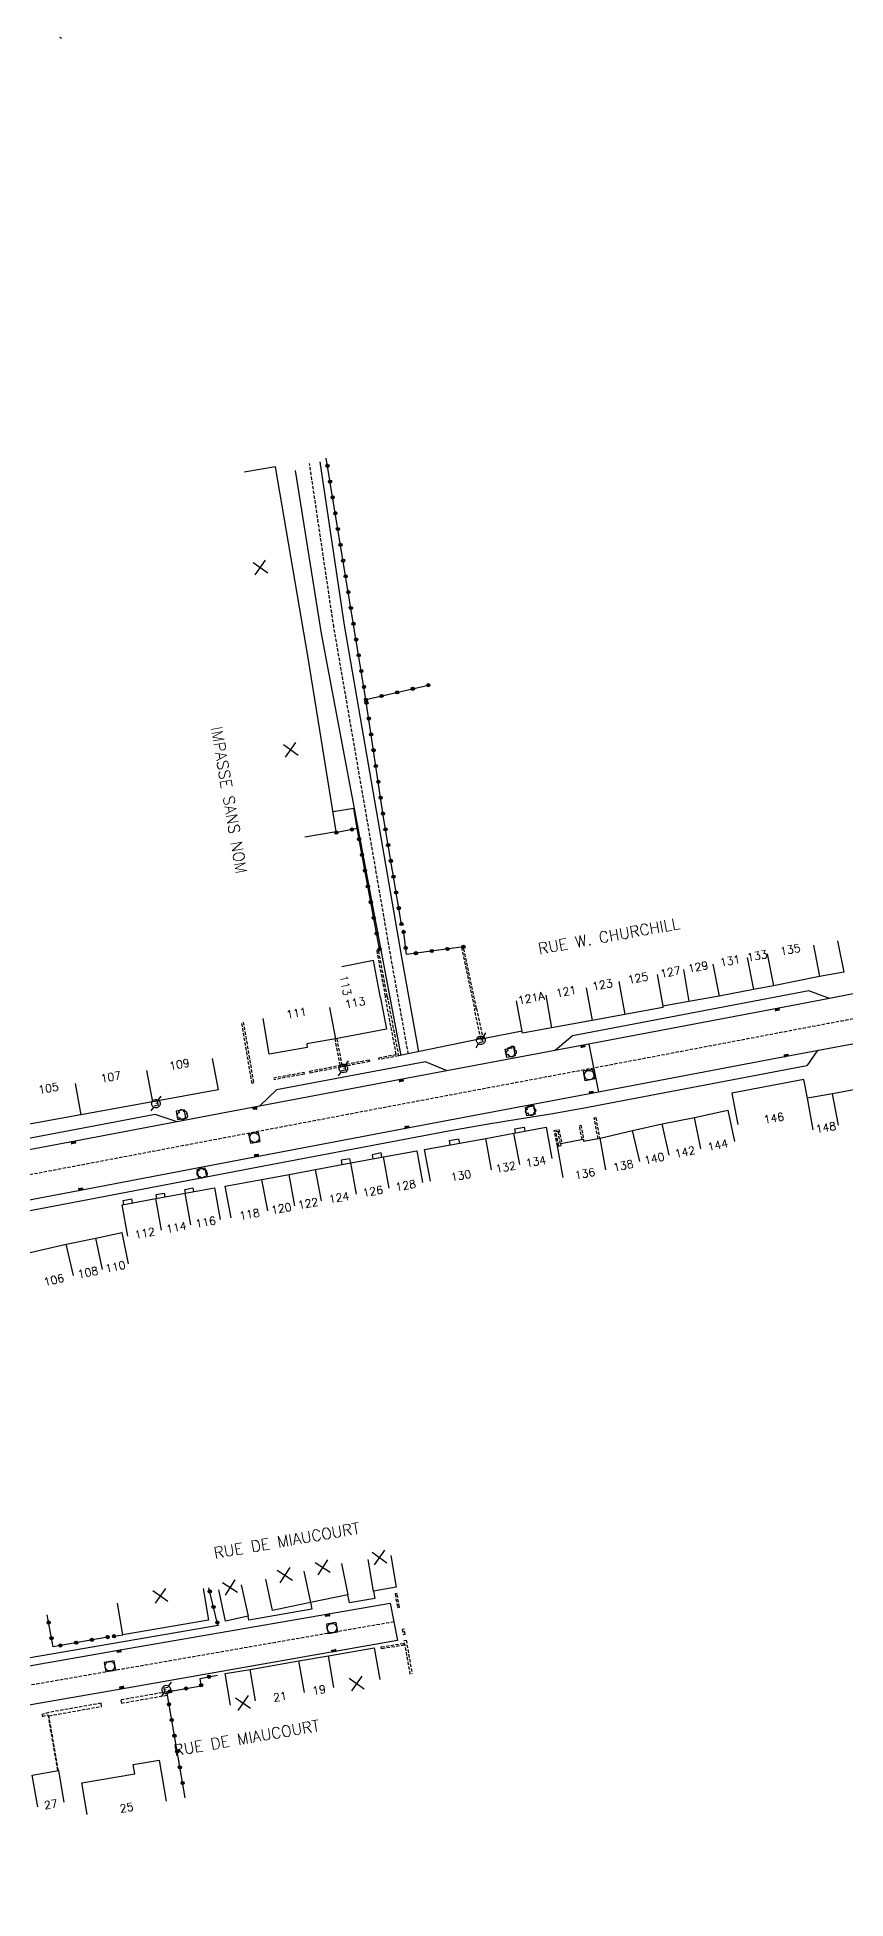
# Model space of a CAD drawing. Header units: millimetres. Extents: x 151000 to 152000, y 127000 to 128000.
# Drawn here: x 151190 to 151316.4, y 127709.2 to 128000 of the extents above; entities that cross this region are included whole.
import ezdxf
from ezdxf.enums import TextEntityAlignment as Align

# ---------------------------------------------------------------- set-up
doc = ezdxf.new("R2010")
doc.units = ezdxf.units.MM
doc.linetypes.add('DASHED', pattern=[0.75, 0.5, -0.25])
doc.layers.get('0').update_dxf_attribs({"linetype": 'CONTINUOUS'})
for name, color, linetype in [('W0001', 6, 'DASHED'), ('W0008', 7, 'CONTINUOUS'), ('W0100', 7, 'CONTINUOUS'), ('W0112', 1, 'DASHED'), ('W0300', 7, 'CONTINUOUS'), ('W0322', 7, 'CONTINUOUS'), ('W0334', 7, 'CONTINUOUS'), ('W0400', 7, 'CONTINUOUS'), ('W0420', 7, 'CONTINUOUS'), ('W0471', 7, 'CONTINUOUS'), ('W0989', 7, 'CONTINUOUS'), ('W0991', 7, 'CONTINUOUS'), ('W1102', 7, 'CONTINUOUS')]:
    doc.layers.add(name, color=color, linetype=linetype)
doc.styles.get("Standard").update_dxf_attribs({"font": 'romans.shx', "width": 0.85})

# ---------------------------------------------------------------- blocks, each defined once
blk = doc.blocks.new('t991o')
at = {"color": 0, "linetype": 'Continuous'}
for p, q in [((-1, 1), (1, -1)), ((-1, -1), (1, 1))]:
    blk.add_line(p, q, dxfattribs=at)
blk = doc.blocks.new('t322o')
at = {"color": 0, "linetype": 'Continuous'}
for radius in [0.25, 0.15]:
    blk.add_circle((0, 0), radius, dxfattribs=at)
blk = doc.blocks.new('T400')
for p, q in [((-0.15, 0.3), (0.15, 0.3)), ((-0.15, -0.25), (-0.15, 0.3)), ((-0.15, 0.15), (0.15, 0.15)), ((-0.15, 0), (0.15, 0)), ((0.15, 0.3), (0.15, -0.25)), ((-0.15, -0.15), (0.15, -0.15)), ((-0.15, -0.25), (-0.15, -0.3)), ((-0.15, -0.3), (0.15, -0.3)), ((0.15, -0.3), (0.15, -0.25))]:
    blk.add_line(p, q)
blk = doc.blocks.new('T420')
for p, q in [((0.75, 0.75), (-0.75, 0.75)), ((-0.75, 0.75), (-0.75, -0.75)), ((0.75, 0.75), (0.75, -0.75)), ((0.75, -0.75), (-0.75, -0.75))]:
    blk.add_line(p, q)
blk.add_ellipse((0, 0), major_axis=(-0.53, 0.53), ratio=1, start_param=3.926991, end_param=10.210176)
blk = doc.blocks.new('T300')
for p, q in [((-0.8, 0.51), (-0.86, 0.34)), ((-0.86, 0.34), (-0.86, 0.17)), ((-0.86, 0.17), (-0.74, 0.06)), ((-0.69, 0.63), (-0.8, 0.51)), ((-0.8, -0.06), (-0.74, 0.06)), ((-0.74, 0.06), (-0.69, 0.11)), ((-0.57, 0.69), (-0.69, 0.63)), ((-0.46, 0.69), (-0.57, 0.69)), ((-0.29, 0.63), (-0.46, 0.69)), ((-0.29, 0.63), (-0.17, 0.74)), ((-0.23, 0.57), (-0.29, 0.63)), ((-0.17, 0.74), (-0.06, 0.8)), ((-0.06, 0.8), (0.06, 0.8)), ((0.06, 0.8), (0.23, 0.74)), ((0.23, 0.74), (0.34, 0.63)), ((0.34, 0.63), (0.4, 0.51)), ((0.46, 0.46), (0.34, 0.46)), ((0.4, 0.51), (0.4, 0.46)), ((0.57, 0.4), (0.46, 0.46)), ((0.57, 0.4), (0.69, 0.29)), ((0.69, 0.29), (0.74, 0.17)), ((0.74, 0.06), (0.69, -0.17)), ((0.74, 0.17), (0.74, 0.06)), ((-0.8, -0.17), (-0.8, -0.06)), ((-0.8, -0.23), (-0.8, -0.17)), ((-0.74, -0.34), (-0.8, -0.23)), ((-0.69, -0.4), (-0.74, -0.34)), ((-0.51, -0.46), (-0.69, -0.4)), ((-0.4, -0.46), (-0.51, -0.46)), ((-0.4, -0.46), (-0.34, -0.46)), ((-0.34, -0.46), (-0.34, -0.4)), ((-0.34, -0.51), (-0.34, -0.46)), ((-0.29, -0.63), (-0.34, -0.51)), ((-0.17, -0.74), (-0.29, -0.63)), ((-0.06, -0.8), (-0.17, -0.74)), ((0.06, -0.8), (-0.06, -0.8)), ((0.17, -0.74), (0.06, -0.8)), ((0.23, -0.69), (0.17, -0.74)), ((0.29, -0.46), (0.23, -0.46)), ((0.29, -0.63), (0.23, -0.69)), ((0.46, -0.4), (0.29, -0.46)), ((0.34, -0.51), (0.29, -0.63)), ((0.34, -0.51), (0.34, -0.46)), ((0.57, -0.34), (0.46, -0.4)), ((0.63, -0.29), (0.57, -0.34)), ((0.69, -0.17), (0.63, -0.29))]:
    blk.add_line(p, q)
blk = doc.blocks.new('T471')
for p, q in [((-0.333334, 0.333334), (-0.333334, -0.333334)), ((-0.333334, 0.333334), (0.333334, 0.333334)), ((-0.333334, 0), (0, 0)), ((0.500001, 0.500001), (1.000002, 1.000002)), ((-0.500001, -0.500001), (-1.000002, -1.000002)), ((-0.333334, -0.333334), (0.333334, -0.333334))]:
    blk.add_line(p, q)
blk.add_ellipse((0, 0), major_axis=(0.471405, 0.471405), ratio=1, start_param=5.4977871438, end_param=11.780972451)

msp = doc.modelspace()

# ---------------------------------------------------------------- linework, layer by layer
at = {"layer": 'W0001'}
msp.add_lwpolyline([(151248.06, 127841.19), (151245.39, 127856.02), (151236.41, 127907.88), (151232.62, 127933.42)], dxfattribs=at)
at = {"layer": 'W0001', "flags": 128}
for points in [[(151380.12, 127875.52), (151369.69, 127867.64, -0.037798), (151356.75, 127859.57, -0.074151), (151321.75, 127847.43, 0.00043), (151305.76, 127844.41), (151275.92, 127838.75), (151247.78, 127833.46), (151195.84, 127823.61), (151153.65, 127815.64), (151108.42, 127806.96), (151060.19, 127797.85), (151021.54, 127790.52), (151000, 127786.46)], [(151245.81, 127752.46), (151203.53, 127745.1), (151145.8, 127735.06, 0.093283), (151134.23, 127730.72, 3.210139)]]:
    msp.add_lwpolyline(points, format="xyb", dxfattribs=at)
at = {"layer": 'W0008'}
for points in [[(151321.04, 127851.22), (151313.88, 127849.86), (151305.73, 127848.3), (151274.89, 127842.45), (151246.57, 127837.14), (151224.79, 127833.02), (151195.17, 127827.41), (151167.76, 127822.22), (151152.93, 127819.44), (151105.78, 127810.38), (151074.03, 127804.38, -0.405396), (151067.93, 127808.73), (151062.85, 127829.14), (151058.51, 127846.6, -0.031302), (151057.68, 127850.75, -0.18993), (151058.93, 127853.98), (151060.14, 127854.94), (151075.58, 127866.18), (151100.7, 127884.68, 0.110745), (151123.72, 127909.64), (151131.04, 127921.7), (151143.97, 127943.25), (151170, 127986.42), (151178.17, 128000)], [(151318.88, 127842.97), (151305.79, 127840.52), (151276.96, 127835.04), (151249, 127829.79), (151224.08, 127825.06), (151196.51, 127819.81), (151154.38, 127811.84), (151109.15, 127803.17, 0.282939), (151105.65, 127799.64, 0.162863), (151106.15, 127795.22), (151113.51, 127778.87, 0.018831), (151122, 127761.87), (151131.77, 127744.03, 0.291004), (151144, 127737.8), (151168.57, 127742.03), (151202.99, 127748.08), (151245.22, 127755.39), (151246.39, 127749.53), (151204.07, 127742.13), (151169.21, 127736.08), (151147.6, 127732.32, 0.484114), (151142.85, 127723.17), (151150.39, 127709.21)]]:
    msp.add_lwpolyline(points, format="xyb", dxfattribs=at)
for points in [[(151246.93, 127840.96), (151244.08, 127856.03), (151234.49, 127906.83), (151230.43, 127932.3)], [(151249.7, 127841.53), (151247.04, 127856.31), (151238.06, 127908.15), (151234.28, 127933.66)]]:
    msp.add_lwpolyline(points, dxfattribs=at)
at = {"layer": 'W0100'}
for points in [[(151193.54, 128000), (151193.82, 127999.84)], [(151231.86, 127875.11), (151236.8, 127875.9), (151232.42, 127903.05), (151227.32, 127932.9), (151222.39, 127932.06)], [(151311.38, 127858.16), (151312.34, 127853.25), (151305.13, 127851.84), (151301.99, 127851.24), (151296.63, 127850.19), (151291.91, 127849.39), (151287.82, 127848.64), (151287.86, 127848.42), (151281.89, 127847.33), (151276.8, 127846.39), (151270.46, 127845.28), (151265.89, 127844.43), (151264.95, 127849.47)], [(151243.71, 127849.94), (151242.59, 127855.75), (151237.68, 127854.8)], [(151243.71, 127849.94), (151244.64, 127845.03), (151236.68, 127843.53), (151232.17, 127842.76), (151232.27, 127842.16), (151226.33, 127841.15), (151225.39, 127846.69)], [(151333.52, 127821.02), (151341.46, 127822.39), (151340.98, 127825.39), (151337.94, 127824.86), (151336.57, 127832.81), (151339.61, 127833.33), (151338.55, 127839.48), (151335.08, 127841.91), (151330.37, 127841.03), (151330.97, 127838.02), (151325.5, 127837.04), (151320.46, 127836.11), (151314.38, 127834.95), (151310.46, 127834.26), (151309.9, 127837.2), (151298.63, 127835.06), (151299.56, 127830.15)], [(151272.27, 127821.87), (151271.37, 127826.79), (151271.95, 127826.89), (151271.89, 127827.19), (151275.41, 127827.84), (151275.46, 127827.54), (151278.04, 127828.01), (151283.11, 127829.21), (151287.74, 127830.24), (151292.79, 127831.27), (151298, 127832.4), (151299.06, 127827.52)], [(151251.5, 127821.32), (151250.6, 127826.24), (151260.16, 127827.98), (151264.57, 127828.82), (151269.6, 127829.75), (151270.51, 127824.84)], [(151220.37, 127815.59), (151219.44, 127820.5), (151225.18, 127821.58), (151229.41, 127822.36), (151233.55, 127823.13), (151239.05, 127824.18), (151244.16, 127825.12), (151249.4, 127826.04), (151250.26, 127821.11)], [(151204.22, 127812.7), (151203.32, 127817.62), (151208.6, 127818.58), (151213.17, 127819.41), (151217.77, 127820.25), (151218.67, 127815.33)], [(151177.24, 127802.33), (151174.98, 127812.14), (151181.13, 127813.5), (151182.08, 127809.66), (151188.23, 127810.99), (151188.47, 127810.04), (151194.59, 127811.45), (151199.22, 127812.41), (151203.26, 127813.26), (151204.29, 127808.37)], [(151237.61, 127761.58), (151238.62, 127756.68), (151232.74, 127755.48), (151226.81, 127754.25), (151225.79, 127759.15)], [(151245.32, 127762.82), (151246.17, 127757.89), (151242.6, 127757.28), (151241.76, 127762.21)], [(151215.97, 127757.65), (151216.8, 127752.72), (151203.44, 127750.46), (151202.61, 127755.39)], [(151221.95, 127758.23), (151223.02, 127753.34), (151219.49, 127752.57), (151218.42, 127757.46)], [(151220.25, 127739.44), (151219.41, 127744.37), (151223.35, 127745.04), (151230.96, 127746.37), (151235.56, 127747.15), (151242.74, 127748.38), (151243.58, 127743.46)], [(151190.14, 127723.59), (151189.28, 127728.52), (151193.37, 127729.23), (151194.22, 127724.3)], [(151197.83, 127722.39), (151197, 127727.32), (151205.29, 127728.71), (151205.04, 127730.16), (151209.13, 127730.85), (151210.21, 127724.47)]]:
    msp.add_lwpolyline(points, dxfattribs=at)
msp.add_lwpolyline([(151217.4, 127840.49), (151218.31, 127835.57), (151208.05, 127833.68), (151196.86, 127831.66), (151188.55, 127830.14), (151181.09, 127828.84), (151180.92, 127829.69), (151177.74, 127829.01), (151177.9, 127828.15), (151169.54, 127826.51), (151163.38, 127825.29), (151158.63, 127824.39), (151158.23, 127828), (151153.67, 127827.55), (151148.66, 127827.08), (151142.71, 127826.52), (151140.86, 127826.36), (151141.87, 127821.23), (151134.98, 127819.89), (151132.32, 127819.37, -0.289248), (151132.11, 127819.46), (151130.27, 127829.23), (151135.18, 127830.16)], format="xyb", dxfattribs=at)
at = {"layer": 'W0112'}
for points in [[(151243.11, 127857.32), (151244.47, 127850.08), (151244.77, 127850.14), (151243.41, 127857.37)], [(151256.39, 127857.81), (151258.41, 127848.24), (151258.7, 127848.3), (151256.68, 127857.87)], [(151246, 127756.82), (151246.37, 127754.72), (151246.66, 127754.78), (151246.29, 127756.87)], [(151247.41, 127748.81), (151243.87, 127748.26), (151243.83, 127748.55), (151247.36, 127749.11)], [(151247.56, 127750.54), (151247.41, 127751.34), (151247.12, 127751.28), (151247.27, 127750.49)], [(151210.31, 127741.52), (151203.11, 127740.25), (151203.2, 127739.76), (151210.4, 127741.03)]]:
    msp.add_lwpolyline(points, close=True, dxfattribs=at)
for points in [[(151244.77, 127850.14), (151246.52, 127840.88), (151243.51, 127840.29), (151243.45, 127840.58), (151246.17, 127841.11), (151244.47, 127850.08)], [(151258.7, 127848.3), (151259.65, 127843.86), (151259.89, 127843.9), (151259.94, 127843.61), (151259.41, 127843.52), (151258.41, 127848.25)], [(151222.26, 127846.16), (151223.88, 127836.6), (151223.63, 127836.56), (151222.01, 127846.12)], [(151236.87, 127843.56), (151237.66, 127839.45), (151241.94, 127840.28), (151242, 127839.99), (151232.72, 127838.2), (151232.66, 127838.49), (151237.41, 127839.41), (151236.62, 127843.52)], [(151226.97, 127837.44), (151231.71, 127838.32), (151231.77, 127838.02), (151227.02, 127837.15)], [(151277.71, 127827.95), (151277.11, 127831.2), (151277.36, 127831.23), (151277.96, 127828)], [(151271.37, 127826.79), (151270.85, 127829.23), (151271.61, 127829.39), (151272.02, 127827.21)], [(151271.61, 127826.83), (151271.14, 127829.04), (151271.42, 127829.09), (151271.83, 127826.87)], [(151275.21, 127827.8), (151274.8, 127830), (151275.04, 127830.05), (151275.5, 127827.55)], [(151248.36, 127744.27), (151247.42, 127749.56), (151247.72, 127749.61), (151248.65, 127744.33)], [(151193.37, 127729.23), (151191.87, 127737.79), (151200.12, 127739.26), (151200.04, 127739.75), (151191.84, 127738.3), (151190.77, 127737.97), (151190.86, 127737.68), (151191.71, 127737.94), (151193.23, 127729.2)]]:
    msp.add_lwpolyline(points, dxfattribs=at)
at = {"layer": 'W0322'}
for points in [[(151246.99, 127861.47), (151244.19, 127878.11), (151241.44, 127896.53), (151235.23, 127934.24)], [(151241.44, 127896.53), (151251.2, 127898.79)], [(151243.57, 127857.53), (151240.05, 127876.39), (151236.68, 127875.74), (151236.68, 127875.74)], [(151256.67, 127857.92), (151247.79, 127856.71), (151247.28, 127860.56)], [(151218.2, 127752.36), (151216.88, 127757.8)], [(151201.05, 127750.08), (151192.53, 127748.57), (151191.61, 127753.55)], [(151202.05, 127750.22), (151203.44, 127750.46)], [(151210.31, 127741.52), (151215.68, 127742.47), (151215.51, 127743.64), (151218.23, 127744.13)], [(151213.18, 127724.97), (151210.4, 127741.03)]]:
    msp.add_lwpolyline(points, dxfattribs=at)
at = {"layer": 'W0334', "flags": 128}
msp.add_lwpolyline([(151240.05, 127876.39), (151239.52, 127879.54), (151236.3, 127878.98)], dxfattribs=at)
at = {"layer": 'W0334'}
for points in [[(151315.15, 127858.86), (151316.11, 127853.97), (151312.34, 127853.25)], [(151313.88, 127849.86), (151310.65, 127851.02), (151273.7, 127844.03), (151271.03, 127841.73)], [(151259.41, 127843.52), (151246.52, 127840.88)], [(151265.84, 127844.72), (151259.94, 127843.61)], [(151276.3, 127842.72), (151277.76, 127835.19)], [(151311.95, 127841.67), (151310.33, 127839.32), (151275.26, 127832.67), (151270.34, 127831.76), (151265.36, 127830.98), (151260.3, 127830.15), (151254.36, 127829.09), (151224.64, 127823.47), (151196.85, 127818.2), (151179, 127814.82), (151174.09, 127813.79), (151171.14, 127813.21), (151154.71, 127810.12), (151114.56, 127802.43), (151112.43, 127803.8)], [(151254.12, 127838.56), (151250.75, 127839.97), (151227.44, 127835.58), (151224.79, 127833.02)], [(151211.92, 127830.58), (151208.5, 127831.74), (151163.68, 127823.25), (151161.02, 127820.96)], [(151254.6, 127826.97), (151254.47, 127827.66), (151255.92, 127827.91), (151256.04, 127827.23)], [(151264.83, 127828.87), (151264.72, 127829.5), (151266.15, 127829.75), (151266.26, 127829.14)], [(151239.05, 127824.18), (151238.94, 127824.81), (151237.57, 127824.57), (151237.69, 127823.92)], [(151243.93, 127825.07), (151243.81, 127825.71), (151242.38, 127825.44), (151242.49, 127824.81)], [(151208.73, 127818.61), (151208.62, 127819.2), (151209.91, 127819.45), (151210.02, 127818.84)], [(151213.21, 127819.42), (151213.1, 127819.99), (151214.39, 127820.24), (151214.49, 127819.65)], [(151203.59, 127817.67), (151203.48, 127818.28), (151204.8, 127818.52), (151204.91, 127817.91)], [(151232.74, 127755.48), (151232.95, 127754.44), (151223.12, 127752.72), (151223.02, 127753.34)], [(151242.6, 127757.28), (151242.82, 127756.12), (151238.84, 127755.45), (151238.62, 127756.68)], [(151218.2, 127752.36), (151218.34, 127751.91), (151188.96, 127746.82)]]:
    msp.add_lwpolyline(points, dxfattribs=at)
for points in [[(151263.44, 127840.62), (151263.21, 127841.93), (151264.52, 127842.18), (151264.75, 127840.87)], [(151211.97, 127830.92), (151213.29, 127831.15), (151213.06, 127832.45), (151211.75, 127832.22)], [(151266.35, 127832.81), (151267.62, 127833.05), (151267.87, 127831.75), (151266.59, 127831.51)], [(151215.26, 127821.78), (151216.56, 127822.04), (151216.3, 127823.34), (151215, 127823.09)]]:
    msp.add_lwpolyline(points, close=True, dxfattribs=at)
at = {"layer": 'W1102'}
for p, q in [((151304.15, 127856.8), (151305.13, 127851.84)), ((151286.97, 127853.59), (151287.82, 127848.64)), ((151291.06, 127854.36), (151291.91, 127849.39)), ((151295.65, 127855.21), (151296.63, 127850.19)), ((151301.04, 127856.22), (151301.99, 127851.24)), ((151275.85, 127851.51), (151276.8, 127846.39)), ((151280.95, 127852.47), (151281.89, 127847.33)), ((151235.75, 127848.44), (151236.68, 127843.53)), ((151269.57, 127850.34), (151270.46, 127845.28)), ((151195.97, 127836.58), (151196.86, 127831.66)), ((151207.15, 127838.6), (151208.05, 127833.68)), ((151311.33, 127829.33), (151310.46, 127834.26)), ((151315.32, 127830.04), (151314.38, 127834.95)), ((151288.82, 127825.35), (151287.74, 127830.24)), ((151293.79, 127826.38), (151292.79, 127831.27)), ((151261.05, 127823.06), (151260.16, 127827.98)), ((151265.51, 127823.91), (151264.57, 127828.82)), ((151278.94, 127823.1), (151278.04, 127828.01)), ((151284.27, 127824.35), (151283.11, 127829.21)), ((151245.06, 127820.2), (151244.16, 127825.12)), ((151226.1, 127816.67), (151225.18, 127821.58)), ((151230.31, 127817.44), (151229.41, 127822.36)), ((151234.46, 127818.22), (151233.55, 127823.13)), ((151239.98, 127819.26), (151239.05, 127824.18)), ((151214.06, 127814.49), (151213.17, 127819.41)), ((151209.5, 127813.66), (151208.6, 127818.58)), ((151195.71, 127806.58), (151194.59, 127811.45)), ((151200.23, 127807.51), (151199.22, 127812.41)), ((151231.74, 127760.38), (151232.74, 127755.48)), ((151231.82, 127741.44), (151230.96, 127746.37)), ((151236.4, 127742.22), (151235.56, 127747.15)), ((151224.19, 127740.12), (151223.35, 127745.04))]:
    msp.add_line(p, q, dxfattribs=at)

# ---------------------------------------------------------------- block references
at = {"layer": 'W0300'}
for p, rotation in [((151264.13, 127841.44), 280.007482153224), ((151267.17, 127832.29), 280.007482153224), ((151212.66, 127831.7), 191.245383446584), ((151215.74, 127822.59), 191.245383446584)]:
    msp.add_blockref('T300', p, dxfattribs=dict(at, rotation=rotation))
at = {"layer": 'W0322'}
for p, rotation in [((151235.42, 127933.04), 99.36039888941107), ((151235.83, 127930.58), 99.36039888941107), ((151236.24, 127928.11), 99.36039888941107), ((151236.64, 127925.64), 99.36039888941107), ((151237.05, 127923.18), 99.36039888941107), ((151237.46, 127920.71), 99.36039888941107), ((151237.86, 127918.24), 99.36039888941107), ((151238.27, 127915.78), 99.36039888941107), ((151238.68, 127913.31), 99.36039888941107), ((151239.08, 127910.84), 99.36039888941107), ((151239.49, 127908.38), 99.36039888941107), ((151239.9, 127905.91), 99.36039888941107), ((151240.3, 127903.44), 99.36039888941107), ((151240.71, 127900.98), 99.36039888941107), ((151241.12, 127898.51), 99.36039888941107), ((151243.88, 127897.09), 13.0141074912962), ((151246.31, 127897.66), 13.0141074912962), ((151248.75, 127898.22), 13.0141074912962), ((151251.18, 127898.78), 13.0141074912962), ((151241.44, 127896.53), 13.0141074912962), ((151241.51, 127896.04), 98.48828524761743), ((151241.88, 127893.57), 98.48828524761743), ((151242.25, 127891.1), 98.48828524761743), ((151242.62, 127888.62), 98.48828524761743), ((151242.99, 127886.15), 98.48828524761743), ((151243.36, 127883.68), 98.48828524761743), ((151243.73, 127881.2), 98.48828524761743), ((151244.1, 127878.73), 98.48828524761743), ((151236.8, 127875.76), 191.009272171776), ((151239.26, 127876.24), 191.009272171776), ((151240.36, 127874.73), 100.551205185418), ((151244.5, 127876.26), 99.54862071914685), ((151244.92, 127873.8), 99.54862071914685), ((151240.82, 127872.27), 100.551205185418), ((151245.33, 127871.33), 99.54862071914685), ((151241.28, 127869.81), 100.551205185418), ((151245.75, 127868.87), 99.54862071914685), ((151241.74, 127867.36), 100.551205185418), ((151242.19, 127864.9), 100.551205185418), ((151246.16, 127866.4), 99.54862071914685), ((151242.65, 127862.44), 100.551205185418), ((151246.57, 127863.94), 99.54862071914685), ((151243.11, 127859.98), 100.551205185418), ((151246.99, 127861.47), 99.54862071914685), ((151247.32, 127860.22), 97.60175267867619), ((151243.57, 127857.53), 100.551205185418), ((151247.65, 127857.74), 97.60175267867619), ((151249.24, 127856.91), 187.796420531803), ((151251.71, 127857.25), 187.796420531803), ((151254.19, 127857.58), 187.796420531803), ((151256.67, 127857.92), 187.796420531803), ((151217.02, 127757.22), 103.714217279278), ((151217.61, 127754.79), 103.714217279278), ((151191.83, 127752.35), 100.449224849967), ((151218.2, 127752.36), 103.714217279278), ((151192.28, 127749.9), 100.449224849967), ((151193.66, 127748.77), 190.054275490322), ((151196.13, 127749.21), 190.054275490322), ((151198.59, 127749.65), 190.054275490322), ((151201.05, 127750.08), 190.054275490322), ((151202.05, 127750.22), 10.0089193075175), ((151216.89, 127743.89), 10.1833006600884), ((151210.84, 127741.62), 10.0141877571525), ((151213.3, 127742.05), 10.0141877571525), ((151215.67, 127742.56), 98.3757411862533), ((151210.64, 127739.59), 99.83515176116371), ((151211.07, 127737.13), 99.83515176116371), ((151211.5, 127734.67), 99.83515176116371), ((151211.93, 127732.2), 99.83515176116371), ((151212.35, 127729.74), 99.83515176116371), ((151212.78, 127727.28), 99.83515176116371)]:
    msp.add_blockref('t322o', p, dxfattribs=dict(at, rotation=rotation))
at = {"layer": 'W0400'}
for p, rotation in [((151305.73, 127848.13), 280.604510954737), ((151275.35, 127842.36), 280.73520821934), ((151307.12, 127840.92), 280.604510954737), ((151246.95, 127837.03), 280.639399758078), ((151276.65, 127835.17), 280.73520821934), ((151224.1, 127832.72), 90), ((151195.69, 127827.33), 280.723185431457), ((151247.82, 127829.73), 280.639399758078), ((151224.34, 127825.3), 90), ((151196.83, 127820.06), 280.723185431457), ((151235.45, 127753.52), 99.83047657916894), ((151202.86, 127747.88), 99.85350683754913), ((151236.44, 127747.94), 99.83047657916894), ((151203.26, 127742.21), 99.85350683754913)]:
    msp.add_blockref('T400', p, dxfattribs=dict(at, rotation=rotation))
at = {"layer": 'W0420'}
for p, rotation in [((151276.32, 127837.88), 280.992855764401), ((151224.02, 127828.1), 190.700949137237), ((151236.12, 127751.48), 9.830476579168964), ((151201.4, 127745.53), 9.966420483051174)]:
    msp.add_blockref('T420', p, dxfattribs=dict(at, rotation=rotation))
at = {"layer": 'W0471'}
for p, rotation in [((151259.39, 127843.32), 190.664827125346), ((151237.9, 127838.91), 190.9834393023), ((151208.6, 127833.43), 190.453085788264), ((151210.22, 127741.89), 9.55292755284001)]:
    msp.add_blockref('T471', p, dxfattribs=dict(at, rotation=rotation))
at = {"layer": 'W0991'}
for p, rotation in [((151224.94, 127917.15), 9.697053470441212), ((151229.67, 127888.67), 9.16013128546073), ((151243.54, 127762.52), 279.692294657912), ((151228.76, 127759.76), 281.7052612385436), ((151234.67, 127760.98), 281.578708304007), ((151209.29, 127756.52), 279.5784020739009), ((151220.19, 127757.84), 282.3376831424649), ((151239.99, 127742.84), 279.72769526773), ((151222.22, 127739.78), 279.7361356581944)]:
    msp.add_blockref('t991o', p, dxfattribs=dict(at, rotation=rotation))

# ---------------------------------------------------------------- texts
at = {"layer": 'W0989'}
for s, rotation, p in [('IMPASSE SANS NOM', 279.8233, (151220.03, 127880.84)), ('RUE W. CHURCHILL', 10.2823, (151279.43, 127859.59)), ('RUE DE MIAUCOURT', 9.8731, (151229.06, 127765.17)), ('RUE DE MIAUCOURT', 9.8731, (151222.78, 127734.33))]:
    msp.add_text(s, height=1.75, rotation=rotation, dxfattribs=at).set_placement(p, align=Align.MIDDLE)
at = {"layer": 'W0991'}
for s, rotation, p in [('131', 10.5921, (151298.35, 127855.72)), ('133', 10.5921, (151302.6, 127856.51)), ('135', 10.5921, (151307.77, 127857.48)), ('125', 10.5921, (151283.96, 127853.03)), ('127', 10.5921, (151289.02, 127853.97)), ('129', 10.5921, (151293.36, 127854.78)), ('113', 280.9084, (151238.24, 127851.9)), ('121A', 10.5921, (151267.26, 127849.9)), ('121', 10.5921, (151272.71, 127850.92)), ('123', 10.5921, (151278.4, 127851.99)), ('111', 9.607, (151230.57, 127847.56)), ('113', 10.6746, (151239.73, 127849.19)), ('109', 10.4529, (151212.28, 127839.55)), ('105', 10.3307, (151191.81, 127835.82)), ('107', 10.2391, (151201.56, 127837.59)), ('146', 10.052, (151305.19, 127831.15)), ('148', 10.1644, (151313.32, 127829.69)), ('144', 12.2222, (151296.44, 127826.95)), ('134', 10.4939, (151268, 127824.37)), ('138', 12.2222, (151281.65, 127823.73)), ('140', 12.2222, (151286.51, 127824.84)), ('142', 12.2222, (151291.3, 127825.86)), ('130', 10.3494, (151256.29, 127822.19)), ('132', 10.7755, (151263.28, 127823.49)), ('136', 10.4103, (151275.67, 127822.49)), ('122', 9.9858, (151232.39, 127817.83)), ('124', 9.9858, (151237.22, 127818.74)), ('126', 9.9858, (151242.5, 127819.73)), ('128', 9.9858, (151247.65, 127820.65)), ('116', 10.3674, (151216.37, 127814.91)), ('118', 9.9858, (151223.23, 127816.13)), ('120', 9.9858, (151228.2, 127817.05)), ('112', 10.3674, (151206.86, 127813.18)), ('114', 10.3674, (151211.79, 127814.08)), ('108', 11.6667, (151197.97, 127807.04)), ('110', 11.9297, (151202.26, 127807.94)), ('106', 12.9516, (151192.65, 127805.88)), ('21', 9.892, (151228, 127740.78)), ('19', 9.6476, (151234.11, 127741.83)), ('27', 9.8554, (151192.18, 127723.95)), ('25', 9.5529, (151204.02, 127723.43))]:
    msp.add_text(s, height=1.25, rotation=rotation, dxfattribs=at).set_placement(p, align=Align.MIDDLE)

doc.saveas('drawing.dxf')
